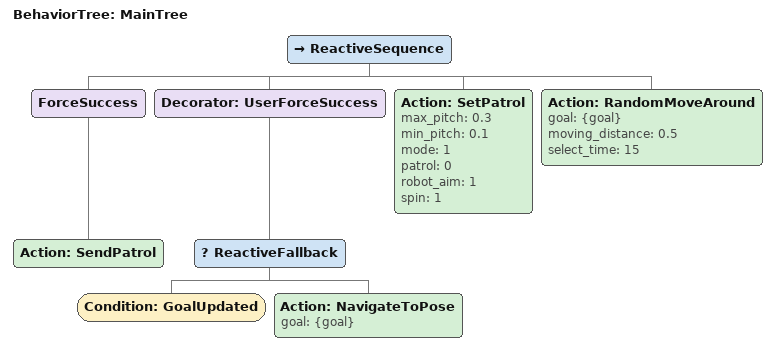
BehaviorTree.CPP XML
<?xml version="1.0"?>
<root main_tree_to_execute="MainTree">
    <BehaviorTree ID="MainTree">
        <ReactiveSequence>
            <ForceSuccess>
                <Action ID="SendPatrol"/>
            </ForceSuccess>
            <Decorator ID="UserForceSuccess">
                <ReactiveFallback>
                    <Condition ID="GoalUpdated"/>
                    <Action ID="NavigateToPose" goal="{goal}"/>
                </ReactiveFallback>
            </Decorator>
            <Action ID="SetPatrol" max_pitch="0.3" min_pitch="0.1" mode="1" patrol="0" robot_aim="1" spin="1"/>
            <Action ID="RandomMoveAround" goal="{goal}" moving_distance="0.5" select_time="15"/>
        </ReactiveSequence>
    </BehaviorTree>
</root>
